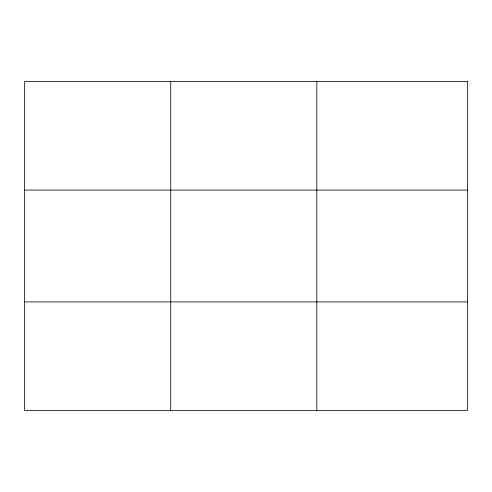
<?xml version="1.0" encoding="UTF-8"?>
<svg xmlns="http://www.w3.org/2000/svg" width="492" height="492" viewBox="0 0 492 492"><rect width="100%" height="100%" fill="white"/><g stroke="black" fill="none" stroke-linecap="round" stroke-linejoin="round"><path stroke-width="0.74" d="M170.724 410.451L170.724 81.549M316.848 410.451L316.848 81.549M24.6 190.09L467.4 190.09M24.6 301.91L467.4 301.91M467.4 81.549L467.4 410.451L24.6 410.451L24.6 81.549L467.4 81.549"/></g></svg>
